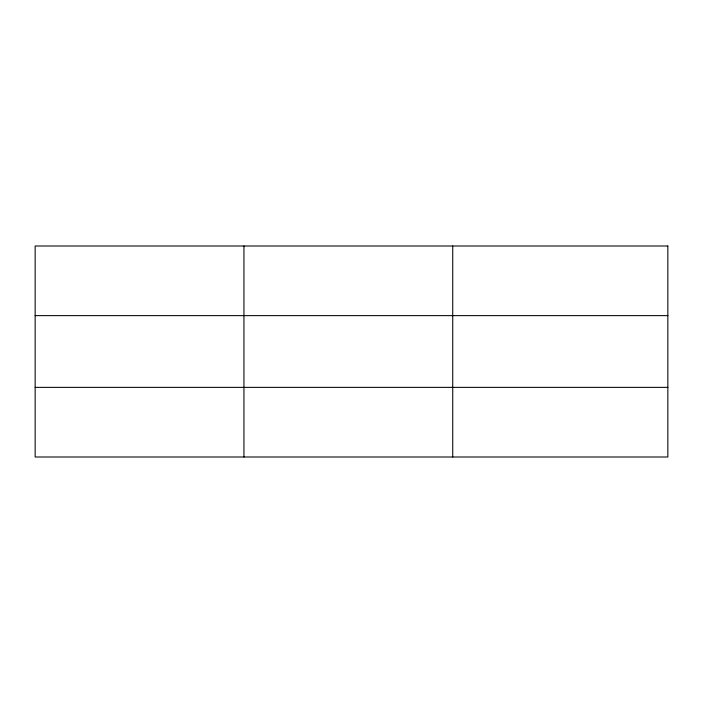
<?xml version="1.0" encoding="UTF-8"?>
<svg xmlns="http://www.w3.org/2000/svg" width="703" height="703" viewBox="0 0 703 703"><rect width="100%" height="100%" fill="white"/><g stroke="black" fill="none" stroke-linecap="round" stroke-linejoin="round"><path stroke-width="1.05" d="M243.941 457.003L243.941 245.997M452.732 457.003L452.732 245.997M35.15 315.629L667.85 315.629M35.15 387.371L667.85 387.371M667.85 245.997L667.85 457.003L35.15 457.003L35.15 245.997L667.85 245.997"/></g></svg>
